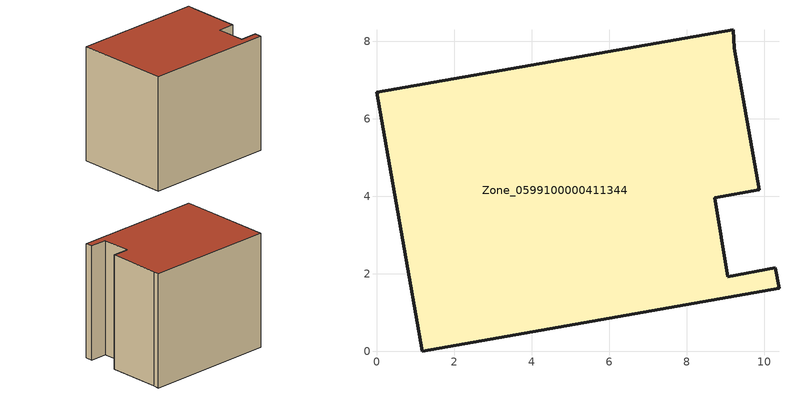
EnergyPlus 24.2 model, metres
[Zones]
Zone_0599100000411344
 floor ground (C_G): 0,6.69 9.21,8.3 9.23,7.82 9.88,4.17 8.72,3.97 9.07,1.93 10.29,2.16 10.38,1.62 1.18,0 z0
 wall outside (C_F): 1.18,0 10.38,1.62 10.29,2.16 9.07,1.93 8.72,3.97 9.88,4.17 9.23,7.82 9.21,8.3 0,6.69 1.18,0 z0:8.18
 roof outside (C_R): 9.21,8.3 0,6.69 1.18,0 10.38,1.62 10.29,2.16 9.07,1.93 8.72,3.97 9.88,4.17 9.23,7.82 z8.18
[BUILDING]
Pand.0599100000411344: North Axis=0; Terrain=City; Loads Convergence Tolerance Value=0.04; Temperature Convergence Tolerance Value=0.4; Solar Distribution=FullExterior; Maximum Number of Warmup Days=25; Minimum Number of Warmup Days=1
[Site:Location]
Rotterdam.The.Hague.AP_ZH_NLD Design_Conditions: Latitude=51.96; Longitude=4.45; Time Zone=1; Elevation=-4.5
[SITE:GROUNDTEMPERATURE:BUILDINGSURFACE]
18, 18, 18, 18, 18, 18, 18, 18, 18, 18, 18, 18
[MATERIAL] Thermal Absorptance=0.9; Solar Absorptance=0.7; Visible Absorptance=0.7
Name | Roughness | Thickness | Conductivity | Density | Specific Heat
G.TI.1992-2005 | MediumSmooth | 0.15 | 0.06 | 540 | 1210
F.TI.1992-2005 | Rough | 0.3 | 0.12 | 1920 | 840
R.TI.1992-2005 | MediumRough | 0.2 | 0.08 | 1500 | 1000
[CONSTRUCTION]
C_G: G.TI.1992-2005
C_F: F.TI.1992-2005
C_R: R.TI.1992-2005
[ZONE]
Zone_0599100000411344: Type=1; Multiplier=1; Ceiling Height=Autocalculate; Volume=Autocalculate; Floor Area=autocalculate; Part of Total Floor Area=Yes
[ZONEINFILTRATION:DESIGNFLOWRATE]
Infil_Zone_0599100000411344: Zone or ZoneList or Space or SpaceList=Zone_0599100000411344; Schedule=AlwaysOn; Design Flow Rate Calculation Method=Flow/Area; Flow Rate per Floor Area=0.0015; Constant Term Coefficient=1; Temperature Term Coefficient=0; Velocity Term Coefficient=0; Velocity Squared Term Coefficient=0
[HVACTEMPLATE:ZONE:IDEALLOADSAIRSYSTEM]
Zone_0599100000411344: Maximum Heating Supply Air Temperature=50; Minimum Cooling Supply Air Temperature=13; Maximum Heating Supply Air Humidity Ratio=0.0156; Minimum Cooling Supply Air Humidity Ratio=0.0077; Heating Limit=NoLimit; Cooling Limit=NoLimit; Dehumidification Control Type=ConstantSensibleHeatRatio; Cooling Sensible Heat Ratio=0.7; Dehumidification Setpoint=60; Humidification Control Type=None; Humidification Setpoint=30; Outdoor Air Method=None; Outdoor Air Flow Rate per Person=0.00944; Outdoor Air Flow Rate per Zone Floor Area=0; Outdoor Air Flow Rate per Zone=0; Demand Controlled Ventilation Type=None; Outdoor Air Economizer Type=NoEconomizer; Heat Recovery Type=None; Sensible Heat Recovery Effectiveness=0.7; Latent Heat Recovery Effectiveness=0.65
[ZONECONTROL:THERMOSTAT]
ThermostatControl_Zone_0599100000411344: Zone or ZoneList=Zone_0599100000411344; Control Type Schedule=DualSetpointControlType; Control 1=Thermostat_Zone_0599100000411344; Temperature Difference Between Cutout And Setpoint=0
[THERMOSTATSETPOINT:DUALSETPOINT]
Thermostat_Zone_0599100000411344: Heating Setpoint Temperature Schedule=HeatingSetpoint_Zone_0599100000411344; Cooling Setpoint Temperature Schedule=CoolingSetpoint_Zone_0599100000411344
[SCHEDULE:COMPACT]
HeatingSetpoint_Zone_0599100000411344: Through: 12/31, For: AllDays, Until: 24:00, 21
CoolingSetpoint_Zone_0599100000411344: Through: 12/31, For: AllDays, Until: 24:00, 24
DualSetpointControlType: Through: 12/31, For: AllDays, Until: 24:00, 4
AlwaysOn: Through: 12/31, For: AllDays, Until: 24:00, 1
